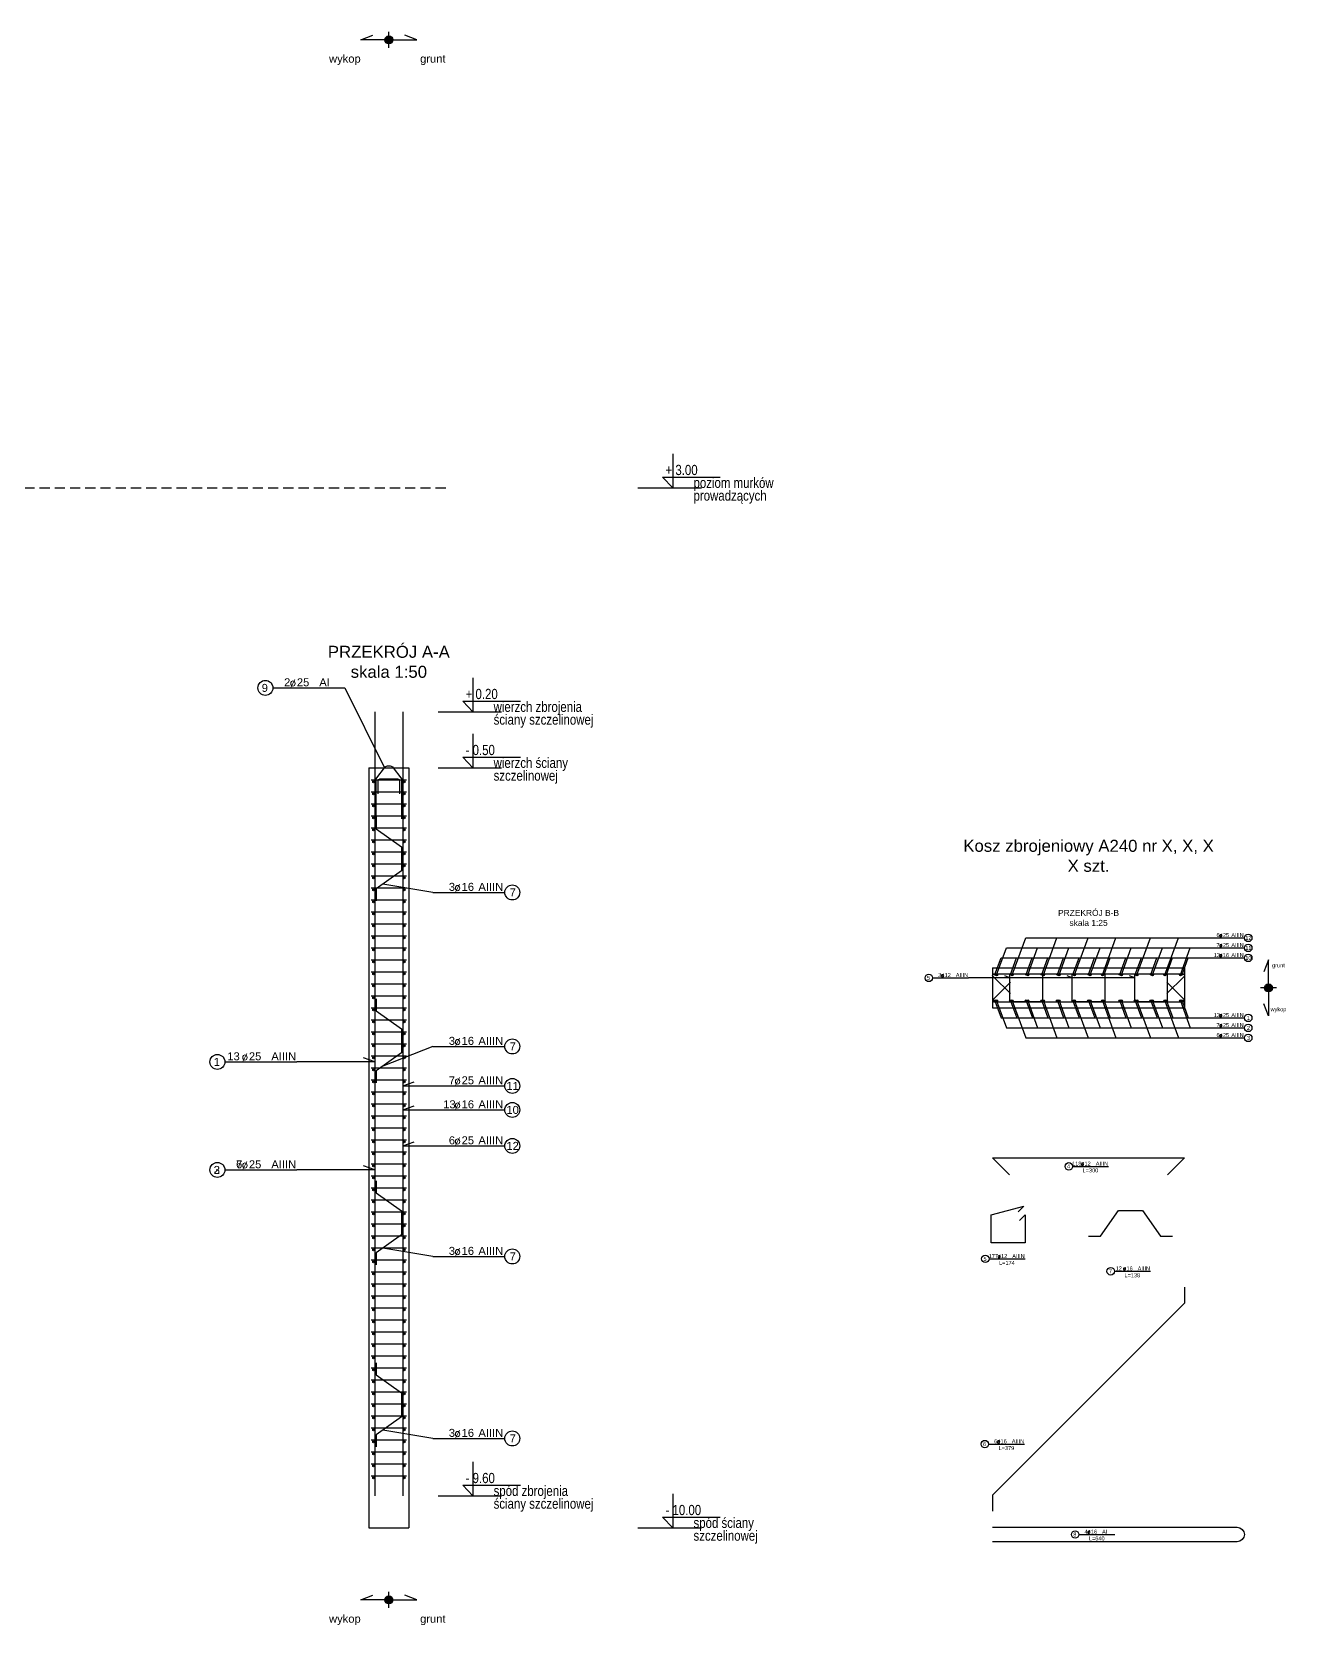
# Model space of a CAD drawing. Extents: x -5033 to 9347, y -16423 to -2430.
# Drawn here: x 3759 to 5327, y -16365 to -14373 of the extents above; entities that cross this region are included whole.
import ezdxf
from ezdxf.enums import TextEntityAlignment as Align

# ---------------------------------------------------------------- set-up
doc = ezdxf.new("R2010")
doc.units = 0
doc.header["$MEASUREMENT"] = 0
doc.linetypes.add('DASHED', pattern=[19.05, 12.7, -6.35])
for name, color, linetype in [('__SOL-KOTY_WYSOKOSCIOWE', 4, 'CONTINUOUS'), ('__SOL-OPISY', 4, 'CONTINUOUS'), ('__SOL-PRZERYWANA', 253, 'DASHED'), ('__SOL-WIDOK', 4, 'CONTINUOUS'), ('__SOL-ZBROJENIE', 3, 'CONTINUOUS')]:
    doc.layers.add(name, color=color, linetype=linetype)
doc.styles.add('ARIAL', font='arial.ttf', dxfattribs={"height": 2.5})
doc.styles.add('SIMPLEX', font='SIMPLEX.SHX', dxfattribs={"width": 0.8})
doc.styles.get("Standard").update_dxf_attribs({"font": 'arial.ttf'})

# ---------------------------------------------------------------- blocks, each defined once
blk = doc.blocks.new('OPIS_PRAWY')
at = {"layer": '__SOL-OPISY'}
blk.add_line((0, 0), (90, 0), dxfattribs=at)
blk.add_circle((99.4, 0), 9.36, dxfattribs=at)
at = {"layer": '__SOL-OPISY', "style": 'SIMPLEX', "width": 0.9}
blk.add_text(' %%c ', height=10, dxfattribs=at).set_placement((20.9, 0.5))
at = {"layer": '__SOL-OPISY', "style": 'ARIAL', "width": 0.8}
blk.add_attdef('ILOSC', text='', height=10, dxfattribs=at).set_placement((27.1, 0.1), align=Align.RIGHT)
for tag, p in [('SREDNICA', (35.4, 0.1)), ('STAL', (58.4, 0.5))]:
    blk.add_attdef(tag, p, '', height=10, dxfattribs=at)
for tag, p in [('NUMER', (99.4, 0)), ('DLUGOSC', (52.8, -6.1))]:
    blk.add_attdef(tag, text='', height=10, dxfattribs=at).set_placement(p, align=Align.MIDDLE)
blk = doc.blocks.new('OPIS_LEWY')
at = {"layer": '__SOL-OPISY'}
blk.add_line((-90, 0), (0, 0), dxfattribs=at)
blk.add_circle((-99.4, 0), 9.36, dxfattribs=at)
at = {"layer": '__SOL-OPISY', "style": 'SIMPLEX', "width": 0.9}
blk.add_text(' %%c ', height=10, dxfattribs=at).set_placement((-75, 0.5))
at = {"layer": '__SOL-OPISY', "style": 'ARIAL', "width": 0.8}
for tag, p in [('NUMER', (-99.4, 0)), ('DLUGOSC', (-58.9, -6.6))]:
    blk.add_attdef(tag, text='', height=10, dxfattribs=at).set_placement(p, align=Align.MIDDLE)
blk.add_attdef('ILOSC', text='', height=10, dxfattribs=at).set_placement((-74, 0.1), align=Align.RIGHT)
for tag, p in [('SREDNICA', (-65.8, 0.1)), ('STAL', (-42.7, 0.3))]:
    blk.add_attdef(tag, p, '', height=10, dxfattribs=at)
blk = doc.blocks.new('KOTA')
at = {"layer": '__SOL-KOTY_WYSOKOSCIOWE'}
for p, q in [((0, 33.4), (0, 0)), ((-34, 0), (28, 0)), ((0, 0), (-9.9, 10.4)), ((-9.9, 10.4), (46.5, 10.4))]:
    blk.add_line(p, q, dxfattribs=at)
at = {"layer": '__SOL-KOTY_WYSOKOSCIOWE', "style": 'ARIAL', "width": 0.8}
blk.add_attdef('RZEDNA', (500.5, 15.9), '', height=10.4, dxfattribs=at)

msp = doc.modelspace()

# ---------------------------------------------------------------- hatches: boundary and pattern name
at = {"layer": '__SOL-OPISY'}
for points in [[(4210, -14383, 1), (4200, -14383, 1)], [(5310, -15568, 1), (5300, -15568, 1)], [(4210, -16333, 1), (4200, -16333, 1)]]:
    msp.add_hatch(color=256, dxfattribs=at).paths.add_polyline_path(points)
at = {"layer": '__SOL-ZBROJENIE'}
for points in [[(4187.2, -15310.5, 1), (4184.8, -15310.5, 1)], [(4225.2, -15310.5, 1), (4222.8, -15310.5, 1)], [(4187.2, -15325.5, 1), (4184.8, -15325.5, 1)], [(4225.2, -15325.5, 1), (4222.8, -15325.5, 1)], [(4187.2, -15340.5, 1), (4184.8, -15340.5, 1)], [(4187.2, -15355.5, 1), (4184.8, -15355.5, 1)], [(4225.2, -15340.5, 1), (4222.8, -15340.5, 1)], [(4225.2, -15355.5, 1), (4222.8, -15355.5, 1)], [(4187.2, -15370.5, 1), (4184.8, -15370.5, 1)], [(4225.2, -15370.5, 1), (4222.8, -15370.5, 1)], [(4187.2, -15385.5, 1), (4184.8, -15385.5, 1)], [(4225.2, -15385.5, 1), (4222.8, -15385.5, 1)], [(4187.2, -15400.5, 1), (4184.8, -15400.5, 1)], [(4225.2, -15400.5, 1), (4222.8, -15400.5, 1)], [(4187.2, -15415.5, 1), (4184.8, -15415.5, 1)], [(4187.2, -15430.5, 1), (4184.8, -15430.5, 1)], [(4225.2, -15415.5, 1), (4222.8, -15415.5, 1)], [(4225.2, -15430.5, 1), (4222.8, -15430.5, 1)], [(4187.2, -15445.5, 1), (4184.8, -15445.5, 1)], [(4225.2, -15445.5, 1), (4222.8, -15445.5, 1)], [(4187.2, -15460.5, 1), (4184.8, -15460.5, 1)], [(4225.2, -15460.5, 1), (4222.8, -15460.5, 1)], [(4187.2, -15475.5, 1), (4184.8, -15475.5, 1)], [(4187.2, -15490.5, 1), (4184.8, -15490.5, 1)], [(4225.2, -15475.5, 1), (4222.8, -15475.5, 1)], [(4225.2, -15490.5, 1), (4222.8, -15490.5, 1)], [(4187.2, -15505.5, 1), (4184.8, -15505.5, 1)], [(4225.2, -15505.5, 1), (4222.8, -15505.5, 1)], [(4187.2, -15520.5, 1), (4184.8, -15520.5, 1)], [(4225.2, -15520.5, 1), (4222.8, -15520.5, 1)], [(4187.2, -15535.5, 1), (4184.8, -15535.5, 1)], [(4187.2, -15550.5, 1), (4184.8, -15550.5, 1)], [(4225.2, -15535.5, 1), (4222.8, -15535.5, 1)], [(4225.2, -15550.5, 1), (4222.8, -15550.5, 1)], [(4963.8, -15551.3, 1), (4962.2, -15551.3, 1)], [(4966.3, -15551.8, 1), (4963.8, -15551.8, 1)], [(4983.3, -15551.3, 1), (4981.7, -15551.3, 1)], [(4985.8, -15551.8, 1), (4983.3, -15551.8, 1)], [(5002.8, -15551.3, 1), (5001.2, -15551.3, 1)], [(5005.3, -15551.8, 1), (5002.8, -15551.8, 1)], [(5022.3, -15551.3, 1), (5020.7, -15551.3, 1)], [(5024.8, -15551.8, 1), (5022.3, -15551.8, 1)], [(5041.8, -15551.3, 1), (5040.2, -15551.3, 1)], [(5044.3, -15551.8, 1), (5041.8, -15551.8, 1)], [(5061.3, -15551.3, 1), (5059.7, -15551.3, 1)], [(5063.8, -15551.8, 1), (5061.3, -15551.8, 1)], [(5080.8, -15551.3, 1), (5079.2, -15551.3, 1)], [(5083.3, -15551.8, 1), (5080.8, -15551.8, 1)], [(5098.7, -15551.8, 1), (5096.2, -15551.8, 1)], [(5100.3, -15551.3, 1), (5098.7, -15551.3, 1)], [(5119.8, -15551.3, 1), (5118.2, -15551.3, 1)], [(5122.3, -15551.8, 1), (5119.8, -15551.8, 1)], [(5139.3, -15551.3, 1), (5137.7, -15551.3, 1)], [(5141.8, -15551.8, 1), (5139.3, -15551.8, 1)], [(5158.8, -15551.3, 1), (5157.2, -15551.3, 1)], [(5161.3, -15551.8, 1), (5158.8, -15551.8, 1)], [(5176.7, -15551.8, 1), (5174.2, -15551.8, 1)], [(5178.3, -15551.3, 1), (5176.7, -15551.3, 1)], [(5196.2, -15551.8, 1), (5193.7, -15551.8, 1)], [(5197.8, -15551.3, 1), (5196.2, -15551.3, 1)], [(4187.2, -15565.5, 1), (4184.8, -15565.5, 1)], [(4225.2, -15565.5, 1), (4222.8, -15565.5, 1)], [(4187.2, -15580.5, 1), (4184.8, -15580.5, 1)], [(4225.2, -15580.5, 1), (4222.8, -15580.5, 1)], [(4964.25, -15584.2, 1), (4961.75, -15584.2, 1)], [(4966.3, -15584.2, 1), (4963.8, -15584.2, 1)], [(4983.75, -15584.2, 1), (4981.25, -15584.2, 1)], [(4985.8, -15584.2, 1), (4983.3, -15584.2, 1)], [(5003.25, -15584.2, 1), (5000.75, -15584.2, 1)], [(5005.3, -15584.2, 1), (5002.8, -15584.2, 1)], [(5022.75, -15584.2, 1), (5020.25, -15584.2, 1)], [(5024.8, -15584.2, 1), (5022.3, -15584.2, 1)], [(5042.25, -15584.2, 1), (5039.75, -15584.2, 1)], [(5044.3, -15584.2, 1), (5041.8, -15584.2, 1)], [(5061.75, -15584.2, 1), (5059.25, -15584.2, 1)], [(5063.8, -15584.2, 1), (5061.3, -15584.2, 1)], [(5081.25, -15584.2, 1), (5078.75, -15584.2, 1)], [(5083.3, -15584.2, 1), (5080.8, -15584.2, 1)], [(5098.7, -15584.2, 1), (5096.2, -15584.2, 1)], [(5100.75, -15584.2, 1), (5098.25, -15584.2, 1)], [(5120.25, -15584.2, 1), (5117.75, -15584.2, 1)], [(5122.3, -15584.2, 1), (5119.8, -15584.2, 1)], [(5139.75, -15584.2, 1), (5137.25, -15584.2, 1)], [(5141.8, -15584.2, 1), (5139.3, -15584.2, 1)], [(5159.25, -15584.2, 1), (5156.75, -15584.2, 1)], [(5161.3, -15584.2, 1), (5158.8, -15584.2, 1)], [(5176.7, -15584.2, 1), (5174.2, -15584.2, 1)], [(5178.75, -15584.2, 1), (5176.25, -15584.2, 1)], [(5196.2, -15584.2, 1), (5193.7, -15584.2, 1)], [(5198.25, -15584.2, 1), (5195.75, -15584.2, 1)], [(4187.2, -15595.5, 1), (4184.8, -15595.5, 1)], [(4187.2, -15610.5, 1), (4184.8, -15610.5, 1)], [(4225.2, -15595.5, 1), (4222.8, -15595.5, 1)], [(4225.2, -15610.5, 1), (4222.8, -15610.5, 1)], [(4187.2, -15625.5, 1), (4184.8, -15625.5, 1)], [(4225.2, -15625.5, 1), (4222.8, -15625.5, 1)], [(4187.2, -15640.5, 1), (4184.8, -15640.5, 1)], [(4225.2, -15640.5, 1), (4222.8, -15640.5, 1)], [(4187.2, -15655.5, 1), (4184.8, -15655.5, 1)], [(4187.2, -15670.5, 1), (4184.8, -15670.5, 1)], [(4225.2, -15655.5, 1), (4222.8, -15655.5, 1)], [(4225.2, -15670.5, 1), (4222.8, -15670.5, 1)], [(4187.2, -15685.5, 1), (4184.8, -15685.5, 1)], [(4225.2, -15685.5, 1), (4222.8, -15685.5, 1)], [(4187.2, -15700.5, 1), (4184.8, -15700.5, 1)], [(4225.2, -15700.5, 1), (4222.8, -15700.5, 1)], [(4187.2, -15715.5, 1), (4184.8, -15715.5, 1)], [(4187.2, -15730.5, 1), (4184.8, -15730.5, 1)], [(4225.2, -15715.5, 1), (4222.8, -15715.5, 1)], [(4225.2, -15730.5, 1), (4222.8, -15730.5, 1)], [(4187.2, -15745.5, 1), (4184.8, -15745.5, 1)], [(4225.2, -15745.5, 1), (4222.8, -15745.5, 1)], [(4187.2, -15760.5, 1), (4184.8, -15760.5, 1)], [(4225.2, -15760.5, 1), (4222.8, -15760.5, 1)], [(4187.2, -15775.5, 1), (4184.8, -15775.5, 1)], [(4187.2, -15790.5, 1), (4184.8, -15790.5, 1)], [(4225.2, -15775.5, 1), (4222.8, -15775.5, 1)], [(4225.2, -15790.5, 1), (4222.8, -15790.5, 1)], [(4187.2, -15805.5, 1), (4184.8, -15805.5, 1)], [(4225.2, -15805.5, 1), (4222.8, -15805.5, 1)], [(4187.2, -15820.5, 1), (4184.8, -15820.5, 1)], [(4225.2, -15820.5, 1), (4222.8, -15820.5, 1)], [(4187.2, -15835.5, 1), (4184.8, -15835.5, 1)], [(4187.2, -15850.5, 1), (4184.8, -15850.5, 1)], [(4225.2, -15835.5, 1), (4222.8, -15835.5, 1)], [(4225.2, -15850.5, 1), (4222.8, -15850.5, 1)], [(4187.2, -15865.5, 1), (4184.8, -15865.5, 1)], [(4225.2, -15865.5, 1), (4222.8, -15865.5, 1)], [(4187.2, -15880.5, 1), (4184.8, -15880.5, 1)], [(4225.2, -15880.5, 1), (4222.8, -15880.5, 1)], [(4187.2, -15895.5, 1), (4184.8, -15895.5, 1)], [(4187.2, -15910.5, 1), (4184.8, -15910.5, 1)], [(4225.2, -15895.5, 1), (4222.8, -15895.5, 1)], [(4225.2, -15910.5, 1), (4222.8, -15910.5, 1)], [(4187.2, -15925.5, 1), (4184.8, -15925.5, 1)], [(4225.2, -15925.5, 1), (4222.8, -15925.5, 1)], [(4187.2, -15940.5, 1), (4184.8, -15940.5, 1)], [(4225.2, -15940.5, 1), (4222.8, -15940.5, 1)], [(4187.2, -15955.5, 1), (4184.8, -15955.5, 1)], [(4187.2, -15970.5, 1), (4184.8, -15970.5, 1)], [(4225.2, -15955.5, 1), (4222.8, -15955.5, 1)], [(4225.2, -15970.5, 1), (4222.8, -15970.5, 1)], [(4187.2, -15985.5, 1), (4184.8, -15985.5, 1)], [(4225.2, -15985.5, 1), (4222.8, -15985.5, 1)], [(4187.2, -16000.5, 1), (4184.8, -16000.5, 1)], [(4225.2, -16000.5, 1), (4222.8, -16000.5, 1)], [(4187.2, -16015.5, 1), (4184.8, -16015.5, 1)], [(4187.2, -16030.5, 1), (4184.8, -16030.5, 1)], [(4225.2, -16015.5, 1), (4222.8, -16015.5, 1)], [(4225.2, -16030.5, 1), (4222.8, -16030.5, 1)], [(4187.2, -16045.5, 1), (4184.8, -16045.5, 1)], [(4225.2, -16045.5, 1), (4222.8, -16045.5, 1)], [(4187.2, -16060.5, 1), (4184.8, -16060.5, 1)], [(4225.2, -16060.5, 1), (4222.8, -16060.5, 1)], [(4187.2, -16075.5, 1), (4184.8, -16075.5, 1)], [(4187.2, -16090.5, 1), (4184.8, -16090.5, 1)], [(4225.2, -16075.5, 1), (4222.8, -16075.5, 1)], [(4225.2, -16090.5, 1), (4222.8, -16090.5, 1)], [(4187.2, -16105.5, 1), (4184.8, -16105.5, 1)], [(4225.2, -16105.5, 1), (4222.8, -16105.5, 1)], [(4187.2, -16120.5, 1), (4184.8, -16120.5, 1)], [(4225.2, -16120.5, 1), (4222.8, -16120.5, 1)], [(4187.2, -16135.5, 1), (4184.8, -16135.5, 1)], [(4187.2, -16150.5, 1), (4184.8, -16150.5, 1)], [(4225.2, -16135.5, 1), (4222.8, -16135.5, 1)], [(4225.2, -16150.5, 1), (4222.8, -16150.5, 1)], [(4187.2, -16165.5, 1), (4184.8, -16165.5, 1)], [(4225.2, -16165.5, 1), (4222.8, -16165.5, 1)], [(4187.2, -16180.5, 1), (4184.8, -16180.5, 1)], [(4225.2, -16180.5, 1), (4222.8, -16180.5, 1)]]:
    msp.add_hatch(color=256, dxfattribs=at).paths.add_polyline_path(points)

# ---------------------------------------------------------------- linework, layer by layer
at = {"layer": '__SOL-OPISY'}
for p, q in [((4170, -14383), (4185, -14377)), ((4205, -14393), (4205, -14373)), ((4240, -14383), (4225, -14377)), ((4205, -14383), (4170, -14383)), ((4205, -14383), (4240, -14383)), ((4150, -15193), (4199.4, -15292.9)), ((4260, -15448.7), (4197.52, -15438.2)), ((4984.55, -15551.8), (5001.38, -15505.5)), ((5001.38, -15505.5), (5230, -15505.5)), ((5023.55, -15551.8), (5040.38, -15505.5)), ((5062.55, -15551.8), (5079.38, -15505.5)), ((5097.45, -15551.8), (5114.28, -15505.5)), ((5140.55, -15551.8), (5157.38, -15505.5)), ((5175.45, -15551.8), (5192.28, -15505.5)), ((4963, -15551.3), (4970.57, -15530.5)), ((4965.05, -15551.8), (4977.33, -15518)), ((4970.57, -15530.5), (5230, -15530.5)), ((4977.33, -15518), (5230, -15518)), ((4982.5, -15551.3), (4990.07, -15530.5)), ((5002, -15551.3), (5009.57, -15530.5)), ((5004.05, -15551.8), (5016.33, -15518)), ((5021.5, -15551.3), (5029.07, -15530.5)), ((5041, -15551.3), (5048.57, -15530.5)), ((5043.05, -15551.8), (5055.33, -15518)), ((5060.5, -15551.3), (5068.07, -15530.5)), ((5080, -15551.3), (5087.57, -15530.5)), ((5082.05, -15551.8), (5094.33, -15518)), ((5099.5, -15551.3), (5107.07, -15530.5)), ((5119, -15551.3), (5126.57, -15530.5)), ((5121.05, -15551.8), (5133.33, -15518)), ((5138.5, -15551.3), (5146.07, -15530.5)), ((5158, -15551.3), (5165.57, -15530.5)), ((5160.05, -15551.8), (5172.33, -15518)), ((5177.5, -15551.3), (5185.07, -15530.5)), ((5194.95, -15551.8), (5207.23, -15518)), ((5197, -15551.3), (5204.57, -15530.5)), ((5305, -15533), (5299, -15548)), ((5305, -15568), (5305, -15533)), ((4981.7, -15555.5), (4975.12, -15553.1)), ((5059.7, -15555.5), (5053.12, -15553.1)), ((5137.7, -15555.5), (5131.12, -15553.1)), ((5137.7, -15555.5), (4930, -15555.5)), ((5315, -15568), (5295, -15568)), ((5305, -15568), (5305, -15603)), ((4963, -15584.2), (4970.73, -15605.5)), ((4965.05, -15584.2), (4977.33, -15618)), ((4982.5, -15584.2), (4990.23, -15605.5)), ((4984.55, -15584.2), (5001.38, -15630.5)), ((5002, -15584.2), (5009.73, -15605.5)), ((5004.05, -15584.2), (5016.33, -15618)), ((5021.5, -15584.2), (5029.23, -15605.5)), ((5023.55, -15584.2), (5040.38, -15630.5)), ((5041, -15584.2), (5048.73, -15605.5)), ((5043.05, -15584.2), (5055.33, -15618)), ((5060.5, -15584.2), (5068.23, -15605.5)), ((5062.55, -15584.2), (5079.38, -15630.5)), ((5080, -15584.2), (5087.73, -15605.5)), ((5082.05, -15584.2), (5094.33, -15618)), ((5097.45, -15584.2), (5114.28, -15630.5)), ((5099.5, -15584.2), (5107.23, -15605.5)), ((5119, -15584.2), (5126.73, -15605.5)), ((5121.05, -15584.2), (5133.33, -15618)), ((5138.5, -15584.2), (5146.23, -15605.5)), ((5140.55, -15584.2), (5157.38, -15630.5)), ((5158, -15584.2), (5165.73, -15605.5)), ((5160.05, -15584.2), (5172.33, -15618)), ((5175.45, -15584.2), (5192.28, -15630.5)), ((5177.5, -15584.2), (5185.23, -15605.5)), ((5194.95, -15584.2), (5207.23, -15618)), ((5197, -15584.2), (5204.73, -15605.5)), ((5305, -15603), (5299, -15588)), ((4970.73, -15605.5), (5230, -15605.5)), ((4977.33, -15618), (5230, -15618)), ((5001.38, -15630.5), (5230, -15630.5)), ((4260, -15641.2), (4197.52, -15665.7)), ((4187.5, -15660.5), (4090, -15660.5)), ((4187.5, -15660.5), (4173.4, -15655.4)), ((4222.5, -15690.5), (4236.6, -15685.4)), ((4222.5, -15690.5), (4260, -15690.5)), ((4222.5, -15720.5), (4236.6, -15715.4)), ((4222.5, -15720.5), (4260, -15720.5)), ((4222.5, -15765.5), (4236.6, -15760.4)), ((4222.5, -15765.5), (4260, -15765.5)), ((4187.5, -15795.5), (4173.4, -15790.4)), ((4187.5, -15795.5), (4173.4, -15790.4)), ((4187.5, -15795.5), (4090, -15795.5)), ((4187.5, -15795.5), (4090, -15795.5)), ((4260, -15903.7), (4197.52, -15893.2)), ((4260, -16131.2), (4197.52, -16120.7)), ((4170, -16333), (4185, -16327)), ((4205, -16343), (4205, -16323)), ((4240, -16333), (4225, -16327)), ((4205, -16333), (4170, -16333)), ((4205, -16333), (4240, -16333))]:
    msp.add_line(p, q, dxfattribs=at)
for centre in [(4205, -14383), (5305, -15568), (4205, -16333)]:
    msp.add_circle(centre, 5, dxfattribs=at)
at = {"layer": '__SOL-PRZERYWANA'}
msp.add_line((2930, -14943), (4280, -14943), dxfattribs=at)
at = {"layer": '__SOL-WIDOK'}
for p, q in [((4180, -15293), (4180, -16243)), ((4180, -15293), (4230, -15293)), ((4230, -15293), (4230, -16243)), ((4960, -15543), (4960, -15593)), ((4960, -15543), (5200, -15543)), ((5200, -15543), (5200, -15593)), ((4960, -15593), (5200, -15593)), ((4180, -16243), (4230, -16243))]:
    msp.add_line(p, q, dxfattribs=at)
at = {"layer": '__SOL-ZBROJENIE'}
for p, q in [((4187.5, -15223), (4187.5, -16203)), ((4222.5, -15223), (4222.5, -16203)), ((4183, -15308), (4227, -15308)), ((4183, -15323), (4227, -15323)), ((4183, -15338), (4227, -15338)), ((4183, -15353), (4227, -15353)), ((4183, -15368), (4227, -15368)), ((4183, -15383), (4227, -15383)), ((4183, -15398), (4227, -15398)), ((4183, -15413), (4227, -15413)), ((4183, -15428), (4227, -15428)), ((4183, -15443), (4227, -15443)), ((4183, -15458), (4227, -15458)), ((4183, -15473), (4227, -15473)), ((4183, -15488), (4227, -15488)), ((4183, -15503), (4227, -15503)), ((4183, -15518), (4227, -15518)), ((4183, -15533), (4227, -15533)), ((4183, -15548), (4227, -15548)), ((4183, -15563), (4227, -15563)), ((4183, -15578), (4227, -15578)), ((4183, -15593), (4227, -15593)), ((4183, -15608), (4227, -15608)), ((4183, -15623), (4227, -15623)), ((4183, -15638), (4227, -15638)), ((4183, -15653), (4227, -15653)), ((4183, -15668), (4227, -15668)), ((4183, -15683), (4227, -15683)), ((4183, -15698), (4227, -15698)), ((4183, -15713), (4227, -15713)), ((4183, -15728), (4227, -15728)), ((4183, -15743), (4227, -15743)), ((4183, -15758), (4227, -15758)), ((4183, -15773), (4227, -15773)), ((4183, -15788), (4227, -15788)), ((4183, -15803), (4227, -15803)), ((4183, -15818), (4227, -15818)), ((4183, -15833), (4227, -15833)), ((4183, -15848), (4227, -15848)), ((4183, -15863), (4227, -15863)), ((4183, -15878), (4227, -15878)), ((4183, -15893), (4227, -15893)), ((4183, -15908), (4227, -15908)), ((4183, -15923), (4227, -15923)), ((4183, -15938), (4227, -15938)), ((4183, -15953), (4227, -15953)), ((4183, -15968), (4227, -15968)), ((4183, -15983), (4227, -15983)), ((4183, -15998), (4227, -15998)), ((4183, -16013), (4227, -16013)), ((4183, -16028), (4227, -16028)), ((4183, -16043), (4227, -16043)), ((4183, -16058), (4227, -16058)), ((4183, -16073), (4227, -16073)), ((4183, -16088), (4227, -16088)), ((4183, -16103), (4227, -16103)), ((4183, -16118), (4227, -16118)), ((4183, -16133), (4227, -16133)), ((4183, -16148), (4227, -16148)), ((4183, -16163), (4227, -16163)), ((4183, -16178), (4227, -16178))]:
    msp.add_line(p, q, dxfattribs=at)
for points in [[(4189, -15356.5), (4189, -15308, -0.16), (4190, -15305.4), (4199.4, -15292.9, -0.45), (4210.6, -15292.9), (4220, -15305.4, -0.16), (4221, -15308), (4221, -15356.5)], [(4191.5, -15325.5), (4191.5, -15310.5, -0.48), (4195.5, -15306.5), (4214.5, -15306.5, -0.48), (4218.5, -15310.5), (4218.5, -15325.5)], [(4982.21, -15575.2), (4961, -15554, -0.7), (4961.5, -15550.5), (5198.5, -15550.5, -0.7), (5199, -15554), (5177.79, -15575.2)], [(4982.21, -15575.2), (4961, -15554, -0.7), (4961.5, -15550.5), (5198.5, -15550.5, -0.7), (5199, -15554), (5177.79, -15575.2)], [(4982.21, -15560.8), (4961, -15582, 0.7), (4961.5, -15585.5), (5198.5, -15585.5, 0.7), (5199, -15582), (5177.79, -15560.8)], [(4982.21, -15560.8), (4961, -15582, 0.7), (4961.5, -15585.5), (5198.5, -15585.5, 0.7), (5199, -15582), (5177.79, -15560.8)], [(4960, -16242.2), (5265.86, -16242.2, -1), (5265.86, -16260.2), (4960, -16260.2)]]:
    msp.add_lwpolyline(points, format="xyb", dxfattribs=at)
for points in [[(4189, -15354.3), (4189, -15369.3), (4221, -15391.8), (4221, -15421.8), (4189, -15444.2), (4189, -15459.2)], [(4189, -15581.8), (4189, -15596.8), (4221, -15619.2), (4221, -15649.2), (4189, -15671.7), (4189, -15686.7)], [(4981.21, -15801.7), (4960, -15780.5), (5200, -15780.5), (5178.79, -15801.7)], [(4189, -15809.3), (4189, -15824.3), (4221, -15846.8), (4221, -15876.8), (4189, -15899.2), (4189, -15914.2)], [(4993.53, -15858.8), (5000.6, -15851.7), (5000.6, -15886.7), (4958.4, -15886.7), (4958.4, -15851.7), (4999.16, -15840.8), (4992.09, -15847.9)], [(5080, -15878.2), (5095, -15878.2), (5117.41, -15846.2), (5147.41, -15846.2), (5169.81, -15878.2), (5184.81, -15878.2)], [(5200, -15942.2), (5200, -15962.2), (4960, -16202.2), (4960, -16222.2)], [(4189, -16036.8), (4189, -16051.8), (4221, -16074.2), (4221, -16104.2), (4189, -16126.7), (4189, -16141.7)]]:
    msp.add_lwpolyline(points, dxfattribs=at)
for points in [[(4982.2, -15550.5), (5021.8, -15550.5, -0.414214), (5022.3, -15551), (5022.3, -15585, -0.414214), (5021.8, -15585.5), (4982.2, -15585.5, -0.414214), (4981.7, -15585), (4981.7, -15551, -0.414214)], [(5060.2, -15550.5), (5099.8, -15550.5, -0.414214), (5100.3, -15551), (5100.3, -15585, -0.414214), (5099.8, -15585.5), (5060.2, -15585.5, -0.414214), (5059.7, -15585), (5059.7, -15551, -0.414214)], [(5138.2, -15550.5), (5177.8, -15550.5, -0.414214), (5178.3, -15551), (5178.3, -15585, -0.414214), (5177.8, -15585.5), (5138.2, -15585.5, -0.414214), (5137.7, -15585), (5137.7, -15551, -0.414214)]]:
    msp.add_lwpolyline(points, format="xyb", close=True, dxfattribs=at)
for centre, radius in [((4186, -15310.5), 1.2), ((4224, -15310.5), 1.2), ((4186, -15325.5), 1.2), ((4224, -15325.5), 1.2), ((4186, -15340.5), 1.2), ((4186, -15355.5), 1.2), ((4224, -15340.5), 1.2), ((4224, -15355.5), 1.2), ((4186, -15370.5), 1.2), ((4224, -15370.5), 1.2), ((4186, -15385.5), 1.2), ((4224, -15385.5), 1.2), ((4186, -15400.5), 1.2), ((4224, -15400.5), 1.2), ((4186, -15415.5), 1.2), ((4186, -15430.5), 1.2), ((4224, -15415.5), 1.2), ((4224, -15430.5), 1.2), ((4186, -15445.5), 1.2), ((4224, -15445.5), 1.2), ((4186, -15460.5), 1.2), ((4224, -15460.5), 1.2), ((4186, -15475.5), 1.2), ((4186, -15490.5), 1.2), ((4224, -15475.5), 1.2), ((4224, -15490.5), 1.2), ((4186, -15505.5), 1.2), ((4224, -15505.5), 1.2), ((4186, -15520.5), 1.2), ((4224, -15520.5), 1.2), ((4186, -15535.5), 1.2), ((4186, -15550.5), 1.2), ((4224, -15535.5), 1.2), ((4224, -15550.5), 1.2), ((4963, -15551.3), 0.8), ((4965.05, -15551.8), 1.25), ((4982.5, -15551.3), 0.8), ((4984.55, -15551.8), 1.25), ((5002, -15551.3), 0.8), ((5004.05, -15551.8), 1.25), ((5021.5, -15551.3), 0.8), ((5023.55, -15551.8), 1.25), ((5041, -15551.3), 0.8), ((5043.05, -15551.8), 1.25), ((5060.5, -15551.3), 0.8), ((5062.55, -15551.8), 1.25), ((5080, -15551.3), 0.8), ((5082.05, -15551.8), 1.25), ((5097.45, -15551.8), 1.25), ((5099.5, -15551.3), 0.8), ((5119, -15551.3), 0.8), ((5121.05, -15551.8), 1.25), ((5138.5, -15551.3), 0.8), ((5140.55, -15551.8), 1.25), ((5158, -15551.3), 0.8), ((5160.05, -15551.8), 1.25), ((5175.45, -15551.8), 1.25), ((5177.5, -15551.3), 0.8), ((5194.95, -15551.8), 1.25), ((5197, -15551.3), 0.8), ((4186, -15565.5), 1.2), ((4224, -15565.5), 1.2), ((4186, -15580.5), 1.2), ((4224, -15580.5), 1.2), ((4963, -15584.2), 1.25), ((4965.05, -15584.2), 1.25), ((4982.5, -15584.2), 1.25), ((4984.55, -15584.2), 1.25), ((5002, -15584.2), 1.25), ((5004.05, -15584.2), 1.25), ((5021.5, -15584.2), 1.25), ((5023.55, -15584.2), 1.25), ((5041, -15584.2), 1.25), ((5043.05, -15584.2), 1.25), ((5060.5, -15584.2), 1.25), ((5062.55, -15584.2), 1.25), ((5080, -15584.2), 1.25), ((5082.05, -15584.2), 1.25), ((5097.45, -15584.2), 1.25), ((5099.5, -15584.2), 1.25), ((5119, -15584.2), 1.25), ((5121.05, -15584.2), 1.25), ((5138.5, -15584.2), 1.25), ((5140.55, -15584.2), 1.25), ((5158, -15584.2), 1.25), ((5160.05, -15584.2), 1.25), ((5175.45, -15584.2), 1.25), ((5177.5, -15584.2), 1.25), ((5194.95, -15584.2), 1.25), ((5197, -15584.2), 1.25), ((4186, -15595.5), 1.2), ((4186, -15610.5), 1.2), ((4224, -15595.5), 1.2), ((4224, -15610.5), 1.2), ((4186, -15625.5), 1.2), ((4224, -15625.5), 1.2), ((4186, -15640.5), 1.2), ((4224, -15640.5), 1.2), ((4186, -15655.5), 1.2), ((4186, -15670.5), 1.2), ((4224, -15655.5), 1.2), ((4224, -15670.5), 1.2), ((4186, -15685.5), 1.2), ((4224, -15685.5), 1.2), ((4186, -15700.5), 1.2), ((4224, -15700.5), 1.2), ((4186, -15715.5), 1.2), ((4186, -15730.5), 1.2), ((4224, -15715.5), 1.2), ((4224, -15730.5), 1.2), ((4186, -15745.5), 1.2), ((4224, -15745.5), 1.2), ((4186, -15760.5), 1.2), ((4224, -15760.5), 1.2), ((4186, -15775.5), 1.2), ((4186, -15790.5), 1.2), ((4224, -15775.5), 1.2), ((4224, -15790.5), 1.2), ((4186, -15805.5), 1.2), ((4224, -15805.5), 1.2), ((4186, -15820.5), 1.2), ((4224, -15820.5), 1.2), ((4186, -15835.5), 1.2), ((4186, -15850.5), 1.2), ((4224, -15835.5), 1.2), ((4224, -15850.5), 1.2), ((4186, -15865.5), 1.2), ((4224, -15865.5), 1.2), ((4186, -15880.5), 1.2), ((4224, -15880.5), 1.2), ((4186, -15895.5), 1.2), ((4186, -15910.5), 1.2), ((4224, -15895.5), 1.2), ((4224, -15910.5), 1.2), ((4186, -15925.5), 1.2), ((4224, -15925.5), 1.2), ((4186, -15940.5), 1.2), ((4224, -15940.5), 1.2), ((4186, -15955.5), 1.2), ((4186, -15970.5), 1.2), ((4224, -15955.5), 1.2), ((4224, -15970.5), 1.2), ((4186, -15985.5), 1.2), ((4224, -15985.5), 1.2), ((4186, -16000.5), 1.2), ((4224, -16000.5), 1.2), ((4186, -16015.5), 1.2), ((4186, -16030.5), 1.2), ((4224, -16015.5), 1.2), ((4224, -16030.5), 1.2), ((4186, -16045.5), 1.2), ((4224, -16045.5), 1.2), ((4186, -16060.5), 1.2), ((4224, -16060.5), 1.2), ((4186, -16075.5), 1.2), ((4186, -16090.5), 1.2), ((4224, -16075.5), 1.2), ((4224, -16090.5), 1.2), ((4186, -16105.5), 1.2), ((4224, -16105.5), 1.2), ((4186, -16120.5), 1.2), ((4224, -16120.5), 1.2), ((4186, -16135.5), 1.2), ((4186, -16150.5), 1.2), ((4224, -16135.5), 1.2), ((4224, -16150.5), 1.2), ((4186, -16165.5), 1.2), ((4224, -16165.5), 1.2), ((4186, -16180.5), 1.2), ((4224, -16180.5), 1.2)]:
    msp.add_circle(centre, radius, dxfattribs=at)

# ---------------------------------------------------------------- block references
at = {"layer": '__SOL-KOTY_WYSOKOSCIOWE'}
ref = msp.add_blockref('KOTA', (4560, -14943), dxfattribs=dict(at, xscale=1.28, yscale=1.28, zscale=1.28))
ref.add_attrib('RZEDNA', '+ 3.00', (4551, -14927), dxfattribs={"height": 12.8, "style": 'ARIAL', "width": 0.8})
ref.add_attrib('OPIS1', 'poziom murków', (4586, -14943), dxfattribs={"height": 12.8, "style": 'ARIAL', "width": 0.8})
ref.add_attrib('OPIS2', 'prowadzących', (4586, -14959), dxfattribs={"height": 12.8, "style": 'ARIAL', "width": 0.8})
ref = msp.add_blockref('KOTA', (4310, -15223), dxfattribs=dict(at, xscale=1.28, yscale=1.28, zscale=1.28))
ref.add_attrib('RZEDNA', '+ 0.20', (4301, -15207), dxfattribs={"height": 12.8, "style": 'ARIAL', "width": 0.8})
ref.add_attrib('OPIS1', 'wierzch zbrojenia', (4336, -15223), dxfattribs={"height": 12.8, "style": 'ARIAL', "width": 0.8})
ref.add_attrib('OPIS2', 'ściany szczelinowej', (4336, -15239), dxfattribs={"height": 12.8, "style": 'ARIAL', "width": 0.8})
ref = msp.add_blockref('KOTA', (4310, -15293), dxfattribs=dict(at, xscale=1.28, yscale=1.28, zscale=1.28))
ref.add_attrib('RZEDNA', '- 0.50', (4301, -15277), dxfattribs={"height": 12.8, "style": 'ARIAL', "width": 0.8})
ref.add_attrib('OPIS1', 'wierzch ściany', (4336, -15293), dxfattribs={"height": 12.8, "style": 'ARIAL', "width": 0.8})
ref.add_attrib('OPIS2', 'szczelinowej', (4336, -15309), dxfattribs={"height": 12.8, "style": 'ARIAL', "width": 0.8})
ref = msp.add_blockref('KOTA', (4310, -16203), dxfattribs=dict(at, xscale=1.28, yscale=1.28, zscale=1.28))
ref.add_attrib('RZEDNA', '- 9.60', (4301, -16187), dxfattribs={"height": 12.8, "style": 'ARIAL', "width": 0.8})
ref.add_attrib('OPIS1', 'spód zbrojenia', (4336, -16203), dxfattribs={"height": 12.8, "style": 'ARIAL', "width": 0.8})
ref.add_attrib('OPIS2', 'ściany szczelinowej', (4336, -16219), dxfattribs={"height": 12.8, "style": 'ARIAL', "width": 0.8})
ref = msp.add_blockref('KOTA', (4560, -16243), dxfattribs=dict(at, xscale=1.28, yscale=1.28, zscale=1.28))
ref.add_attrib('RZEDNA', '- 10.00', (4551, -16227), dxfattribs={"height": 12.8, "style": 'ARIAL', "width": 0.8})
ref.add_attrib('OPIS1', 'spód ściany', (4586, -16243), dxfattribs={"height": 12.8, "style": 'ARIAL', "width": 0.8})
ref.add_attrib('OPIS2', 'szczelinowej', (4586, -16259), dxfattribs={"height": 12.8, "style": 'ARIAL', "width": 0.8})
at = {"layer": '__SOL-OPISY'}
ref = msp.add_blockref('OPIS_LEWY', (4150, -15193), dxfattribs=at)
ref.add_attrib('ILOSC', '2', (4074, -15191), dxfattribs={"height": 10, "style": 'ARIAL'})
ref.add_attrib('SREDNICA', '25', (4090, -15191), dxfattribs={"height": 10, "style": 'ARIAL'})
ref.add_attrib('STAL', 'AI', (4118, -15191), dxfattribs={"height": 10, "style": 'ARIAL'})
ref.add_attrib('NUMER', '9', (4046, -15198), dxfattribs={"height": 10, "style": 'ARIAL'})
ref = msp.add_blockref('OPIS_PRAWY', (4260, -15448.7), dxfattribs=at)
ref.add_attrib('ILOSC', '3', (4280, -15446.7), dxfattribs={"height": 10, "style": 'ARIAL'})
ref.add_attrib('SREDNICA', '16', (4296, -15446.7), dxfattribs={"height": 10, "style": 'ARIAL'})
ref.add_attrib('STAL', 'AIIIN', (4317, -15446.7), dxfattribs={"height": 10, "style": 'ARIAL'})
ref.add_attrib('NUMER', '7', (4356, -15453.7), dxfattribs={"height": 10, "style": 'ARIAL'})
ref = msp.add_blockref('OPIS_PRAWY', (5230, -15505.5), dxfattribs=dict(at, xscale=0.5, yscale=0.5, zscale=0.5))
ref.add_attrib('ILOSC', '6', (5240, -15504.5), dxfattribs={"height": 5, "style": 'ARIAL'})
ref.add_attrib('SREDNICA', '25', (5248, -15504.5), dxfattribs={"height": 5, "style": 'ARIAL'})
ref.add_attrib('STAL', 'AIIIN', (5258.5, -15504.5), dxfattribs={"height": 5, "style": 'ARIAL'})
ref.add_attrib('NUMER', '12', (5276, -15508), dxfattribs={"height": 5, "style": 'ARIAL'})
ref = msp.add_blockref('OPIS_PRAWY', (5230, -15518), dxfattribs=dict(at, xscale=0.5, yscale=0.5, zscale=0.5))
ref.add_attrib('ILOSC', '7', (5240, -15517), dxfattribs={"height": 5, "style": 'ARIAL'})
ref.add_attrib('SREDNICA', '25', (5248, -15517), dxfattribs={"height": 5, "style": 'ARIAL'})
ref.add_attrib('STAL', 'AIIIN', (5258.5, -15517), dxfattribs={"height": 5, "style": 'ARIAL'})
ref.add_attrib('NUMER', '11', (5276, -15520.5), dxfattribs={"height": 5, "style": 'ARIAL'})
ref = msp.add_blockref('OPIS_PRAWY', (5230, -15530.5), dxfattribs=dict(at, xscale=0.5, yscale=0.5, zscale=0.5))
ref.add_attrib('ILOSC', '13', (5236.5, -15529.5), dxfattribs={"height": 5, "style": 'ARIAL'})
ref.add_attrib('SREDNICA', '16', (5248, -15529.5), dxfattribs={"height": 5, "style": 'ARIAL'})
ref.add_attrib('STAL', 'AIIIN', (5258.5, -15529.5), dxfattribs={"height": 5, "style": 'ARIAL'})
ref.add_attrib('NUMER', '10', (5276, -15533), dxfattribs={"height": 5, "style": 'ARIAL'})
ref = msp.add_blockref('OPIS_LEWY', (4930, -15555.5), dxfattribs=dict(at, xscale=0.5, yscale=0.5, zscale=0.5))
ref.add_attrib('ILOSC', '3', (4892, -15554.5), dxfattribs={"height": 5, "style": 'ARIAL'})
ref.add_attrib('SREDNICA', '12', (4900, -15554.5), dxfattribs={"height": 5, "style": 'ARIAL'})
ref.add_attrib('STAL', 'AIIIN', (4914, -15554.5), dxfattribs={"height": 5, "style": 'ARIAL'})
ref.add_attrib('NUMER', '5', (4878, -15558), dxfattribs={"height": 5, "style": 'ARIAL'})
ref = msp.add_blockref('OPIS_PRAWY', (5230, -15605.5), dxfattribs=dict(at, xscale=0.5, yscale=0.5, zscale=0.5))
ref.add_attrib('ILOSC', '13', (5236.5, -15604.5), dxfattribs={"height": 5, "style": 'ARIAL'})
ref.add_attrib('SREDNICA', '25', (5248, -15604.5), dxfattribs={"height": 5, "style": 'ARIAL'})
ref.add_attrib('STAL', 'AIIIN', (5258.5, -15604.5), dxfattribs={"height": 5, "style": 'ARIAL'})
ref.add_attrib('NUMER', '1', (5278, -15608), dxfattribs={"height": 5, "style": 'ARIAL'})
ref = msp.add_blockref('OPIS_PRAWY', (5230, -15618), dxfattribs=dict(at, xscale=0.5, yscale=0.5, zscale=0.5))
ref.add_attrib('ILOSC', '7', (5240, -15617), dxfattribs={"height": 5, "style": 'ARIAL'})
ref.add_attrib('SREDNICA', '25', (5248, -15617), dxfattribs={"height": 5, "style": 'ARIAL'})
ref.add_attrib('STAL', 'AIIIN', (5258.5, -15617), dxfattribs={"height": 5, "style": 'ARIAL'})
ref.add_attrib('NUMER', '2', (5278, -15620.5), dxfattribs={"height": 5, "style": 'ARIAL'})
ref = msp.add_blockref('OPIS_PRAWY', (4260, -15641.2), dxfattribs=at)
ref.add_attrib('ILOSC', '3', (4280, -15639.2), dxfattribs={"height": 10, "style": 'ARIAL'})
ref.add_attrib('SREDNICA', '16', (4296, -15639.2), dxfattribs={"height": 10, "style": 'ARIAL'})
ref.add_attrib('STAL', 'AIIIN', (4317, -15639.2), dxfattribs={"height": 10, "style": 'ARIAL'})
ref.add_attrib('NUMER', '7', (4356, -15646.2), dxfattribs={"height": 10, "style": 'ARIAL'})
ref = msp.add_blockref('OPIS_PRAWY', (5230, -15630.5), dxfattribs=dict(at, xscale=0.5, yscale=0.5, zscale=0.5))
ref.add_attrib('ILOSC', '6', (5240, -15629.5), dxfattribs={"height": 5, "style": 'ARIAL'})
ref.add_attrib('SREDNICA', '25', (5248, -15629.5), dxfattribs={"height": 5, "style": 'ARIAL'})
ref.add_attrib('STAL', 'AIIIN', (5258.5, -15629.5), dxfattribs={"height": 5, "style": 'ARIAL'})
ref.add_attrib('NUMER', '3', (5278, -15633), dxfattribs={"height": 5, "style": 'ARIAL'})
ref = msp.add_blockref('OPIS_LEWY', (4090, -15660.5), dxfattribs=at)
ref.add_attrib('ILOSC', '13', (4003, -15658.5), dxfattribs={"height": 10, "style": 'ARIAL'})
ref.add_attrib('SREDNICA', '25', (4030, -15658.5), dxfattribs={"height": 10, "style": 'ARIAL'})
ref.add_attrib('STAL', 'AIIIN', (4058, -15658.5), dxfattribs={"height": 10, "style": 'ARIAL'})
ref.add_attrib('NUMER', '1', (3986, -15665.5), dxfattribs={"height": 10, "style": 'ARIAL'})
ref = msp.add_blockref('OPIS_PRAWY', (4260, -15690.5), dxfattribs=at)
ref.add_attrib('ILOSC', '7', (4280, -15688.5), dxfattribs={"height": 10, "style": 'ARIAL'})
ref.add_attrib('SREDNICA', '25', (4296, -15688.5), dxfattribs={"height": 10, "style": 'ARIAL'})
ref.add_attrib('STAL', 'AIIIN', (4317, -15688.5), dxfattribs={"height": 10, "style": 'ARIAL'})
ref.add_attrib('NUMER', '11', (4352, -15695.5), dxfattribs={"height": 10, "style": 'ARIAL'})
ref = msp.add_blockref('OPIS_PRAWY', (4260, -15720.5), dxfattribs=at)
ref.add_attrib('ILOSC', '13', (4273, -15718.5), dxfattribs={"height": 10, "style": 'ARIAL'})
ref.add_attrib('SREDNICA', '16', (4296, -15718.5), dxfattribs={"height": 10, "style": 'ARIAL'})
ref.add_attrib('STAL', 'AIIIN', (4317, -15718.5), dxfattribs={"height": 10, "style": 'ARIAL'})
ref.add_attrib('NUMER', '10', (4352, -15725.5), dxfattribs={"height": 10, "style": 'ARIAL'})
ref = msp.add_blockref('OPIS_PRAWY', (4260, -15765.5), dxfattribs=at)
ref.add_attrib('ILOSC', '6', (4280, -15763.5), dxfattribs={"height": 10, "style": 'ARIAL'})
ref.add_attrib('SREDNICA', '25', (4296, -15763.5), dxfattribs={"height": 10, "style": 'ARIAL'})
ref.add_attrib('STAL', 'AIIIN', (4317, -15763.5), dxfattribs={"height": 10, "style": 'ARIAL'})
ref.add_attrib('NUMER', '12', (4352, -15770.5), dxfattribs={"height": 10, "style": 'ARIAL'})
ref = msp.add_blockref('OPIS_LEWY', (4090, -15795.5), dxfattribs=at)
ref.add_attrib('ILOSC', '7', (4014, -15793.5), dxfattribs={"height": 10, "style": 'ARIAL'})
ref.add_attrib('SREDNICA', '25', (4030, -15793.5), dxfattribs={"height": 10, "style": 'ARIAL'})
ref.add_attrib('STAL', 'AIIIN', (4058, -15793.5), dxfattribs={"height": 10, "style": 'ARIAL'})
ref.add_attrib('NUMER', '2', (3986, -15800.5), dxfattribs={"height": 10, "style": 'ARIAL'})
ref = msp.add_blockref('OPIS_LEWY', (4090, -15795.5), dxfattribs=at)
ref.add_attrib('ILOSC', '6', (4014, -15793.5), dxfattribs={"height": 10, "style": 'ARIAL'})
ref.add_attrib('SREDNICA', '25', (4030, -15793.5), dxfattribs={"height": 10, "style": 'ARIAL'})
ref.add_attrib('STAL', 'AIIIN', (4058, -15793.5), dxfattribs={"height": 10, "style": 'ARIAL'})
ref.add_attrib('NUMER', '3', (3986, -15800.5), dxfattribs={"height": 10, "style": 'ARIAL'})
ref = msp.add_blockref('OPIS_LEWY', (5105, -15791.1), dxfattribs=dict(at, xscale=0.5, yscale=0.5, zscale=0.5))
ref.add_attrib('ILOSC', '118', (5059.5, -15790.1), dxfattribs={"height": 5, "style": 'ARIAL'})
ref.add_attrib('SREDNICA', '12', (5075, -15790.1), dxfattribs={"height": 5, "style": 'ARIAL'})
ref.add_attrib('DLUGOSC', 'L=300', (5072.5, -15798.6), dxfattribs={"height": 5, "style": 'ARIAL'})
ref.add_attrib('STAL', 'AIIIN', (5089, -15790.1), dxfattribs={"height": 5, "style": 'ARIAL'})
ref.add_attrib('NUMER', '4', (5053, -15793.6), dxfattribs={"height": 5, "style": 'ARIAL'})
ref = msp.add_blockref('OPIS_PRAWY', (4260, -15903.7), dxfattribs=at)
ref.add_attrib('ILOSC', '3', (4280, -15901.7), dxfattribs={"height": 10, "style": 'ARIAL'})
ref.add_attrib('SREDNICA', '16', (4296, -15901.7), dxfattribs={"height": 10, "style": 'ARIAL'})
ref.add_attrib('STAL', 'AIIIN', (4317, -15901.7), dxfattribs={"height": 10, "style": 'ARIAL'})
ref.add_attrib('NUMER', '7', (4356, -15908.7), dxfattribs={"height": 10, "style": 'ARIAL'})
ref = msp.add_blockref('OPIS_LEWY', (5000.6, -15906.7), dxfattribs=dict(at, xscale=0.5, yscale=0.5, zscale=0.5))
ref.add_attrib('ILOSC', '177', (4955.1, -15905.7), dxfattribs={"height": 5, "style": 'ARIAL'})
ref.add_attrib('SREDNICA', '12', (4970.6, -15905.7), dxfattribs={"height": 5, "style": 'ARIAL'})
ref.add_attrib('DLUGOSC', 'L=174', (4968.1, -15914.2), dxfattribs={"height": 5, "style": 'ARIAL'})
ref.add_attrib('STAL', 'AIIIN', (4984.6, -15905.7), dxfattribs={"height": 5, "style": 'ARIAL'})
ref.add_attrib('NUMER', '5', (4948.6, -15909.2), dxfattribs={"height": 5, "style": 'ARIAL'})
ref = msp.add_blockref('OPIS_LEWY', (5157.41, -15922.2), dxfattribs=dict(at, xscale=0.5, yscale=0.5, zscale=0.5))
ref.add_attrib('ILOSC', '12', (5113.91, -15921.2), dxfattribs={"height": 5, "style": 'ARIAL'})
ref.add_attrib('SREDNICA', '16', (5127.41, -15921.2), dxfattribs={"height": 5, "style": 'ARIAL'})
ref.add_attrib('DLUGOSC', 'L=138', (5124.91, -15929.7), dxfattribs={"height": 5, "style": 'ARIAL'})
ref.add_attrib('STAL', 'AIIIN', (5141.41, -15921.2), dxfattribs={"height": 5, "style": 'ARIAL'})
ref.add_attrib('NUMER', '7', (5105.41, -15924.7), dxfattribs={"height": 5, "style": 'ARIAL'})
ref = msp.add_blockref('OPIS_PRAWY', (4260, -16131.2), dxfattribs=at)
ref.add_attrib('ILOSC', '3', (4280, -16129.2), dxfattribs={"height": 10, "style": 'ARIAL'})
ref.add_attrib('SREDNICA', '16', (4296, -16129.2), dxfattribs={"height": 10, "style": 'ARIAL'})
ref.add_attrib('STAL', 'AIIIN', (4317, -16129.2), dxfattribs={"height": 10, "style": 'ARIAL'})
ref.add_attrib('NUMER', '7', (4356, -16136.2), dxfattribs={"height": 10, "style": 'ARIAL'})
ref = msp.add_blockref('OPIS_LEWY', (5000, -16138.2), dxfattribs=dict(at, xscale=0.5, yscale=0.5, zscale=0.5))
ref.add_attrib('ILOSC', '6', (4962, -16137.2), dxfattribs={"height": 5, "style": 'ARIAL'})
ref.add_attrib('SREDNICA', '16', (4970, -16137.2), dxfattribs={"height": 5, "style": 'ARIAL'})
ref.add_attrib('DLUGOSC', 'L=379', (4967.5, -16145.7), dxfattribs={"height": 5, "style": 'ARIAL'})
ref.add_attrib('STAL', 'AIIIN', (4984, -16137.2), dxfattribs={"height": 5, "style": 'ARIAL'})
ref.add_attrib('NUMER', '6', (4948, -16140.7), dxfattribs={"height": 5, "style": 'ARIAL'})
ref = msp.add_blockref('OPIS_LEWY', (5112.93, -16251.2), dxfattribs=dict(at, xscale=0.5, yscale=0.5, zscale=0.5))
ref.add_attrib('ILOSC', '4', (5074.93, -16250.2), dxfattribs={"height": 5, "style": 'ARIAL'})
ref.add_attrib('SREDNICA', '16', (5082.93, -16250.2), dxfattribs={"height": 5, "style": 'ARIAL'})
ref.add_attrib('DLUGOSC', 'L=640', (5080.43, -16258.7), dxfattribs={"height": 5, "style": 'ARIAL'})
ref.add_attrib('STAL', 'AI', (5096.93, -16250.2), dxfattribs={"height": 5, "style": 'ARIAL'})
ref.add_attrib('NUMER', '8', (5060.93, -16253.7), dxfattribs={"height": 5, "style": 'ARIAL'})

# ---------------------------------------------------------------- texts
at = {"layer": '__SOL-OPISY', "width": 2500, "attachment_point": 5}
for s, insert, char_height in [('wykop\\P', (4150, -14408), 10), ('grunt\\P', (4260, -14408), 10), ('\\P\\P\\PPRZEKRÓJ A-A\\Pskala 1:50\\P', (4205, -15123), 15), ('Kosz zbrojeniowy A240 nr X, X, X\\PX szt.\\P', (5080, -15403), 15), ('PRZEKRÓJ B-B\\Pskala 1:25\\P', (5080, -15480.5), 7.5), ('grunt\\P', (5317.5, -15540.5), 5), ('wykop\\P', (5317.5, -15595.5), 5), ('wykop\\P', (4150, -16358), 10), ('grunt\\P', (4260, -16358), 10)]:
    msp.add_mtext(s, dxfattribs=dict(at, insert=insert, char_height=char_height))

doc.saveas('drawing.dxf')
